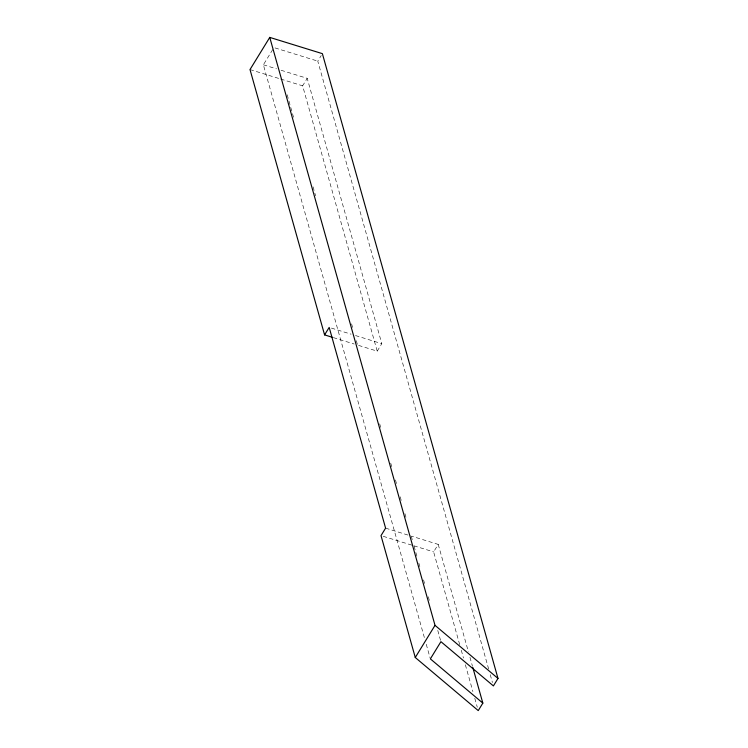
<?xml version="1.0" encoding="UTF-8"?>
<svg xmlns="http://www.w3.org/2000/svg" width="748" height="748" viewBox="0 0 748 748"><rect width="100%" height="100%" fill="white"/><g stroke="black" fill="none" stroke-linecap="round" stroke-linejoin="round"><path stroke-width="0.56" stroke-dasharray="3.74 2.81" d="M424.359 637.539L263.371 64.786L273.347 48.545M358.573 345.389L377.207 351.149L302.622 85.814L307.213 78.334L280.911 70.209M488.659 669.067L317.778 61.13L321.229 55.52M377.207 351.149L381.798 343.669L307.213 78.334M459.702 644.654L433.625 551.884L438.225 544.404L411.914 536.269M275.03 47.928L317.778 61.13M263.371 64.786L276.526 68.853M250.01 69.564L279.602 78.699M280.696 79.045L302.622 85.814M331.373 328.091L351.102 334.188M355.487 335.543L381.798 343.669M333.356 337.6L354.187 344.033M385.603 528.144L410.82 535.933M383.2 536.307L412.803 545.442M413.896 545.788L433.625 551.884M490.239 674.677L492.455 682.55M438.225 544.404L468.379 651.704M469.95 657.296L472.465 666.234M461.273 650.246L463.48 658.062M465.359 664.776L472.904 691.601M474.784 698.305L477.299 707.243M287.195 94.753L293.824 118.343M313.075 186.841L315.6 195.826M351.588 323.856L352.85 328.344M356.319 340.695L357.591 345.193M379.685 423.807L380.947 428.295M390.727 463.106L391.999 467.603M395.468 479.954L396.73 484.452M400.199 496.803L401.461 501.291M404.939 513.642L406.201 518.14M411.25 536.11L412.513 540.598M414.093 546.218L417.244 557.447M418.824 563.057L420.086 567.554M423.564 579.906L424.827 584.394M428.295 596.754L429.558 601.242M437.767 630.442L440.609 640.55M426.257 644.271L430.044 657.754"/><path stroke-width="1.12" d="M324.585 334.889L329.185 327.418L385.603 528.144L381.013 535.624L415.271 657.501L478.243 710.6L482.834 703.12L430.362 658.876L440.927 641.672L493.4 685.916L497.99 678.436L322.379 53.65L269.757 37.4L250.01 69.564L324.585 334.889L332.262 337.264M415.271 657.501L435.018 625.347L269.757 37.4M435.018 625.347L497.99 678.436M472.783 667.356L482.834 703.12"/></g></svg>
